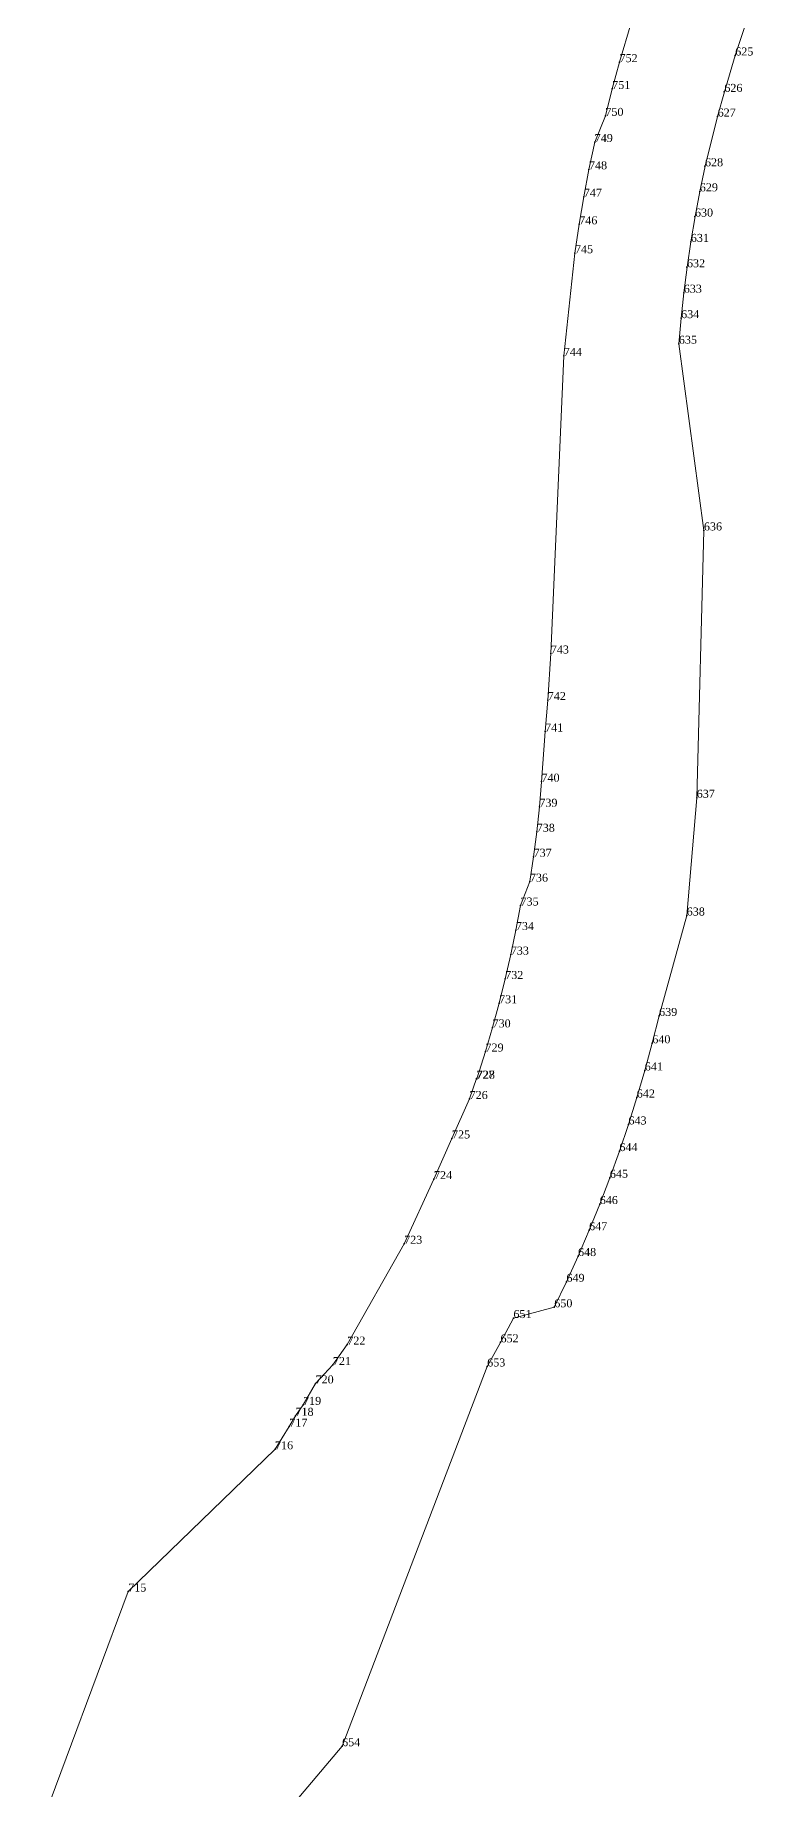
# Model space of a CAD drawing. Header units: metres. Extents: x 543554 to 549226, y 1840763 to 1844579.
# Drawn here: x 545077.1 to 545131, y 1844104.2 to 1844235.8 of the extents above; entities that cross this region are included whole.
import ezdxf

# ---------------------------------------------------------------- set-up
doc = ezdxf.new("R2010")
doc.units = ezdxf.units.M
doc.header["$MEASUREMENT"] = 0
for name, color, linetype, lineweight in [('Level 12', 7, 'Continuous', 0), ('Level 30', 7, 'Continuous', 0), ('Level 7', 7, 'Continuous', 0)]:
    doc.layers.add(name, color=color, linetype=linetype, lineweight=lineweight)
doc.styles.add('Style-Vntime', font='Vntime.shx')

# ---------------------------------------------------------------- blocks, each defined once
blk = doc.blocks.new('DDCT')
at = {"layer": 'Level 7', "color": 3, "linetype": 'Continuous', "lineweight": 30}
blk.add_point((0, 0), dxfattribs=at)
blk = doc.blocks.new('SHMIA_624')
at = {"layer": 'Level 12', "color": 2, "linetype": 'Continuous', "lineweight": 0, "style": 'Style-Vntime'}
blk.add_text('625', height=0.6, dxfattribs=at).set_placement((0, 0))
blk = doc.blocks.new('SHMIA_625')
at = {"layer": 'Level 12', "color": 2, "linetype": 'Continuous', "lineweight": 0, "style": 'Style-Vntime'}
blk.add_text('626', height=0.6, dxfattribs=at).set_placement((0, 0))
blk = doc.blocks.new('SHMIA_626')
at = {"layer": 'Level 12', "color": 2, "linetype": 'Continuous', "lineweight": 0, "style": 'Style-Vntime'}
blk.add_text('627', height=0.6, dxfattribs=at).set_placement((0, 0))
blk = doc.blocks.new('SHMIA_627')
at = {"layer": 'Level 12', "color": 2, "linetype": 'Continuous', "lineweight": 0, "style": 'Style-Vntime'}
blk.add_text('628', height=0.6, dxfattribs=at).set_placement((0, 0))
blk = doc.blocks.new('SHMIA_628')
at = {"layer": 'Level 12', "color": 2, "linetype": 'Continuous', "lineweight": 0, "style": 'Style-Vntime'}
blk.add_text('629', height=0.6, dxfattribs=at).set_placement((0, 0))
blk = doc.blocks.new('SHMIA_629')
at = {"layer": 'Level 12', "color": 2, "linetype": 'Continuous', "lineweight": 0, "style": 'Style-Vntime'}
blk.add_text('630', height=0.6, dxfattribs=at).set_placement((0, 0))
blk = doc.blocks.new('SHMIA_630')
at = {"layer": 'Level 12', "color": 2, "linetype": 'Continuous', "lineweight": 0, "style": 'Style-Vntime'}
blk.add_text('631', height=0.6, dxfattribs=at).set_placement((0, 0))
blk = doc.blocks.new('SHMIA_631')
at = {"layer": 'Level 12', "color": 2, "linetype": 'Continuous', "lineweight": 0, "style": 'Style-Vntime'}
blk.add_text('632', height=0.6, dxfattribs=at).set_placement((0, 0))
blk = doc.blocks.new('SHMIA_632')
at = {"layer": 'Level 12', "color": 2, "linetype": 'Continuous', "lineweight": 0, "style": 'Style-Vntime'}
blk.add_text('633', height=0.6, dxfattribs=at).set_placement((0, 0))
blk = doc.blocks.new('SHMIA_633')
at = {"layer": 'Level 12', "color": 2, "linetype": 'Continuous', "lineweight": 0, "style": 'Style-Vntime'}
blk.add_text('634', height=0.6, dxfattribs=at).set_placement((0, 0))
blk = doc.blocks.new('SHMIA_634')
at = {"layer": 'Level 12', "color": 2, "linetype": 'Continuous', "lineweight": 0, "style": 'Style-Vntime'}
blk.add_text('635', height=0.6, dxfattribs=at).set_placement((0, 0))
blk = doc.blocks.new('SHMIA_635')
at = {"layer": 'Level 12', "color": 2, "linetype": 'Continuous', "lineweight": 0, "style": 'Style-Vntime'}
blk.add_text('636', height=0.6, dxfattribs=at).set_placement((0, 0))
blk = doc.blocks.new('SHMIA_636')
at = {"layer": 'Level 12', "color": 2, "linetype": 'Continuous', "lineweight": 0, "style": 'Style-Vntime'}
blk.add_text('637', height=0.6, dxfattribs=at).set_placement((0, 0))
blk = doc.blocks.new('SHMIA_637')
at = {"layer": 'Level 12', "color": 2, "linetype": 'Continuous', "lineweight": 0, "style": 'Style-Vntime'}
blk.add_text('638', height=0.6, dxfattribs=at).set_placement((0, 0))
blk = doc.blocks.new('SHMIA_638')
at = {"layer": 'Level 12', "color": 2, "linetype": 'Continuous', "lineweight": 0, "style": 'Style-Vntime'}
blk.add_text('639', height=0.6, dxfattribs=at).set_placement((0, 0))
blk = doc.blocks.new('SHMIA_639')
at = {"layer": 'Level 12', "color": 2, "linetype": 'Continuous', "lineweight": 0, "style": 'Style-Vntime'}
blk.add_text('640', height=0.6, dxfattribs=at).set_placement((0, 0))
blk = doc.blocks.new('SHMIA_640')
at = {"layer": 'Level 12', "color": 2, "linetype": 'Continuous', "lineweight": 0, "style": 'Style-Vntime'}
blk.add_text('641', height=0.6, dxfattribs=at).set_placement((0, 0))
blk = doc.blocks.new('SHMIA_641')
at = {"layer": 'Level 12', "color": 2, "linetype": 'Continuous', "lineweight": 0, "style": 'Style-Vntime'}
blk.add_text('642', height=0.6, dxfattribs=at).set_placement((0, 0))
blk = doc.blocks.new('SHMIA_642')
at = {"layer": 'Level 12', "color": 2, "linetype": 'Continuous', "lineweight": 0, "style": 'Style-Vntime'}
blk.add_text('643', height=0.6, dxfattribs=at).set_placement((0, 0))
blk = doc.blocks.new('SHMIA_643')
at = {"layer": 'Level 12', "color": 2, "linetype": 'Continuous', "lineweight": 0, "style": 'Style-Vntime'}
blk.add_text('644', height=0.6, dxfattribs=at).set_placement((0, 0))
blk = doc.blocks.new('SHMIA_644')
at = {"layer": 'Level 12', "color": 2, "linetype": 'Continuous', "lineweight": 0, "style": 'Style-Vntime'}
blk.add_text('645', height=0.6, dxfattribs=at).set_placement((0, 0))
blk = doc.blocks.new('SHMIA_645')
at = {"layer": 'Level 12', "color": 2, "linetype": 'Continuous', "lineweight": 0, "style": 'Style-Vntime'}
blk.add_text('646', height=0.6, dxfattribs=at).set_placement((0, 0))
blk = doc.blocks.new('SHMIA_646')
at = {"layer": 'Level 12', "color": 2, "linetype": 'Continuous', "lineweight": 0, "style": 'Style-Vntime'}
blk.add_text('647', height=0.6, dxfattribs=at).set_placement((0, 0))
blk = doc.blocks.new('SHMIA_647')
at = {"layer": 'Level 12', "color": 2, "linetype": 'Continuous', "lineweight": 0, "style": 'Style-Vntime'}
blk.add_text('648', height=0.6, dxfattribs=at).set_placement((0, 0))
blk = doc.blocks.new('SHMIA_648')
at = {"layer": 'Level 12', "color": 2, "linetype": 'Continuous', "lineweight": 0, "style": 'Style-Vntime'}
blk.add_text('649', height=0.6, dxfattribs=at).set_placement((0, 0))
blk = doc.blocks.new('SHMIA_649')
at = {"layer": 'Level 12', "color": 2, "linetype": 'Continuous', "lineweight": 0, "style": 'Style-Vntime'}
blk.add_text('650', height=0.6, dxfattribs=at).set_placement((0, 0))
blk = doc.blocks.new('SHMIA_650')
at = {"layer": 'Level 12', "color": 2, "linetype": 'Continuous', "lineweight": 0, "style": 'Style-Vntime'}
blk.add_text('651', height=0.6, dxfattribs=at).set_placement((0, 0))
blk = doc.blocks.new('SHMIA_651')
at = {"layer": 'Level 12', "color": 2, "linetype": 'Continuous', "lineweight": 0, "style": 'Style-Vntime'}
blk.add_text('652', height=0.6, dxfattribs=at).set_placement((0, 0))
blk = doc.blocks.new('SHMIA_652')
at = {"layer": 'Level 12', "color": 2, "linetype": 'Continuous', "lineweight": 0, "style": 'Style-Vntime'}
blk.add_text('653', height=0.6, dxfattribs=at).set_placement((0, 0))
blk = doc.blocks.new('SHMIA_653')
at = {"layer": 'Level 12', "color": 2, "linetype": 'Continuous', "lineweight": 0, "style": 'Style-Vntime'}
blk.add_text('654', height=0.6, dxfattribs=at).set_placement((0, 0))
blk = doc.blocks.new('SHMIA_714')
at = {"layer": 'Level 12', "color": 2, "linetype": 'Continuous', "lineweight": 0, "style": 'Style-Vntime'}
blk.add_text('715', height=0.6, dxfattribs=at).set_placement((0, 0))
blk = doc.blocks.new('SHMIA_715')
at = {"layer": 'Level 12', "color": 2, "linetype": 'Continuous', "lineweight": 0, "style": 'Style-Vntime'}
blk.add_text('716', height=0.6, dxfattribs=at).set_placement((0, 0))
blk = doc.blocks.new('SHMIA_716')
at = {"layer": 'Level 12', "color": 2, "linetype": 'Continuous', "lineweight": 0, "style": 'Style-Vntime'}
blk.add_text('717', height=0.6, dxfattribs=at).set_placement((0, 0))
blk = doc.blocks.new('SHMIA_717')
at = {"layer": 'Level 12', "color": 2, "linetype": 'Continuous', "lineweight": 0, "style": 'Style-Vntime'}
blk.add_text('718', height=0.6, dxfattribs=at).set_placement((0, 0))
blk = doc.blocks.new('SHMIA_718')
at = {"layer": 'Level 12', "color": 2, "linetype": 'Continuous', "lineweight": 0, "style": 'Style-Vntime'}
blk.add_text('719', height=0.6, dxfattribs=at).set_placement((0, 0))
blk = doc.blocks.new('SHMIA_719')
at = {"layer": 'Level 12', "color": 2, "linetype": 'Continuous', "lineweight": 0, "style": 'Style-Vntime'}
blk.add_text('720', height=0.6, dxfattribs=at).set_placement((0, 0))
blk = doc.blocks.new('SHMIA_720')
at = {"layer": 'Level 12', "color": 2, "linetype": 'Continuous', "lineweight": 0, "style": 'Style-Vntime'}
blk.add_text('721', height=0.6, dxfattribs=at).set_placement((0, 0))
blk = doc.blocks.new('SHMIA_721')
at = {"layer": 'Level 12', "color": 2, "linetype": 'Continuous', "lineweight": 0, "style": 'Style-Vntime'}
blk.add_text('722', height=0.6, dxfattribs=at).set_placement((0, 0))
blk = doc.blocks.new('SHMIA_722')
at = {"layer": 'Level 12', "color": 2, "linetype": 'Continuous', "lineweight": 0, "style": 'Style-Vntime'}
blk.add_text('723', height=0.6, dxfattribs=at).set_placement((0, 0))
blk = doc.blocks.new('SHMIA_723')
at = {"layer": 'Level 12', "color": 2, "linetype": 'Continuous', "lineweight": 0, "style": 'Style-Vntime'}
blk.add_text('724', height=0.6, dxfattribs=at).set_placement((0, 0))
blk = doc.blocks.new('SHMIA_724')
at = {"layer": 'Level 12', "color": 2, "linetype": 'Continuous', "lineweight": 0, "style": 'Style-Vntime'}
blk.add_text('725', height=0.6, dxfattribs=at).set_placement((0, 0))
blk = doc.blocks.new('SHMIA_725')
at = {"layer": 'Level 12', "color": 2, "linetype": 'Continuous', "lineweight": 0, "style": 'Style-Vntime'}
blk.add_text('726', height=0.6, dxfattribs=at).set_placement((0, 0))
blk = doc.blocks.new('SHMIA_726')
at = {"layer": 'Level 12', "color": 2, "linetype": 'Continuous', "lineweight": 0, "style": 'Style-Vntime'}
blk.add_text('727', height=0.6, dxfattribs=at).set_placement((0, 0))
blk = doc.blocks.new('SHMIA_727')
at = {"layer": 'Level 12', "color": 2, "linetype": 'Continuous', "lineweight": 0, "style": 'Style-Vntime'}
blk.add_text('728', height=0.6, dxfattribs=at).set_placement((0, 0))
blk = doc.blocks.new('SHMIA_728')
at = {"layer": 'Level 12', "color": 2, "linetype": 'Continuous', "lineweight": 0, "style": 'Style-Vntime'}
blk.add_text('729', height=0.6, dxfattribs=at).set_placement((0, 0))
blk = doc.blocks.new('SHMIA_729')
at = {"layer": 'Level 12', "color": 2, "linetype": 'Continuous', "lineweight": 0, "style": 'Style-Vntime'}
blk.add_text('730', height=0.6, dxfattribs=at).set_placement((0, 0))
blk = doc.blocks.new('SHMIA_730')
at = {"layer": 'Level 12', "color": 2, "linetype": 'Continuous', "lineweight": 0, "style": 'Style-Vntime'}
blk.add_text('731', height=0.6, dxfattribs=at).set_placement((0, 0))
blk = doc.blocks.new('SHMIA_731')
at = {"layer": 'Level 12', "color": 2, "linetype": 'Continuous', "lineweight": 0, "style": 'Style-Vntime'}
blk.add_text('732', height=0.6, dxfattribs=at).set_placement((0, 0))
blk = doc.blocks.new('SHMIA_732')
at = {"layer": 'Level 12', "color": 2, "linetype": 'Continuous', "lineweight": 0, "style": 'Style-Vntime'}
blk.add_text('733', height=0.6, dxfattribs=at).set_placement((0, 0))
blk = doc.blocks.new('SHMIA_733')
at = {"layer": 'Level 12', "color": 2, "linetype": 'Continuous', "lineweight": 0, "style": 'Style-Vntime'}
blk.add_text('734', height=0.6, dxfattribs=at).set_placement((0, 0))
blk = doc.blocks.new('SHMIA_734')
at = {"layer": 'Level 12', "color": 2, "linetype": 'Continuous', "lineweight": 0, "style": 'Style-Vntime'}
blk.add_text('735', height=0.6, dxfattribs=at).set_placement((0, 0))
blk = doc.blocks.new('SHMIA_735')
at = {"layer": 'Level 12', "color": 2, "linetype": 'Continuous', "lineweight": 0, "style": 'Style-Vntime'}
blk.add_text('736', height=0.6, dxfattribs=at).set_placement((0, 0))
blk = doc.blocks.new('SHMIA_736')
at = {"layer": 'Level 12', "color": 2, "linetype": 'Continuous', "lineweight": 0, "style": 'Style-Vntime'}
blk.add_text('737', height=0.6, dxfattribs=at).set_placement((0, 0))
blk = doc.blocks.new('SHMIA_737')
at = {"layer": 'Level 12', "color": 2, "linetype": 'Continuous', "lineweight": 0, "style": 'Style-Vntime'}
blk.add_text('738', height=0.6, dxfattribs=at).set_placement((0, 0))
blk = doc.blocks.new('SHMIA_738')
at = {"layer": 'Level 12', "color": 2, "linetype": 'Continuous', "lineweight": 0, "style": 'Style-Vntime'}
blk.add_text('739', height=0.6, dxfattribs=at).set_placement((0, 0))
blk = doc.blocks.new('SHMIA_739')
at = {"layer": 'Level 12', "color": 2, "linetype": 'Continuous', "lineweight": 0, "style": 'Style-Vntime'}
blk.add_text('740', height=0.6, dxfattribs=at).set_placement((0, 0))
blk = doc.blocks.new('SHMIA_740')
at = {"layer": 'Level 12', "color": 2, "linetype": 'Continuous', "lineweight": 0, "style": 'Style-Vntime'}
blk.add_text('741', height=0.6, dxfattribs=at).set_placement((0, 0))
blk = doc.blocks.new('SHMIA_741')
at = {"layer": 'Level 12', "color": 2, "linetype": 'Continuous', "lineweight": 0, "style": 'Style-Vntime'}
blk.add_text('742', height=0.6, dxfattribs=at).set_placement((0, 0))
blk = doc.blocks.new('SHMIA_742')
at = {"layer": 'Level 12', "color": 2, "linetype": 'Continuous', "lineweight": 0, "style": 'Style-Vntime'}
blk.add_text('743', height=0.6, dxfattribs=at).set_placement((0, 0))
blk = doc.blocks.new('SHMIA_743')
at = {"layer": 'Level 12', "color": 2, "linetype": 'Continuous', "lineweight": 0, "style": 'Style-Vntime'}
blk.add_text('744', height=0.6, dxfattribs=at).set_placement((0, 0))
blk = doc.blocks.new('SHMIA_744')
at = {"layer": 'Level 12', "color": 2, "linetype": 'Continuous', "lineweight": 0, "style": 'Style-Vntime'}
blk.add_text('745', height=0.6, dxfattribs=at).set_placement((0, 0))
blk = doc.blocks.new('SHMIA_745')
at = {"layer": 'Level 12', "color": 2, "linetype": 'Continuous', "lineweight": 0, "style": 'Style-Vntime'}
blk.add_text('746', height=0.6, dxfattribs=at).set_placement((0, 0))
blk = doc.blocks.new('SHMIA_746')
at = {"layer": 'Level 12', "color": 2, "linetype": 'Continuous', "lineweight": 0, "style": 'Style-Vntime'}
blk.add_text('747', height=0.6, dxfattribs=at).set_placement((0, 0))
blk = doc.blocks.new('SHMIA_747')
at = {"layer": 'Level 12', "color": 2, "linetype": 'Continuous', "lineweight": 0, "style": 'Style-Vntime'}
blk.add_text('748', height=0.6, dxfattribs=at).set_placement((0, 0))
blk = doc.blocks.new('SHMIA_748')
at = {"layer": 'Level 12', "color": 2, "linetype": 'Continuous', "lineweight": 0, "style": 'Style-Vntime'}
blk.add_text('749', height=0.6, dxfattribs=at).set_placement((0, 0))
blk = doc.blocks.new('SHMIA_749')
at = {"layer": 'Level 12', "color": 2, "linetype": 'Continuous', "lineweight": 0, "style": 'Style-Vntime'}
blk.add_text('750', height=0.6, dxfattribs=at).set_placement((0, 0))
blk = doc.blocks.new('SHMIA_750')
at = {"layer": 'Level 12', "color": 2, "linetype": 'Continuous', "lineweight": 0, "style": 'Style-Vntime'}
blk.add_text('751', height=0.6, dxfattribs=at).set_placement((0, 0))
blk = doc.blocks.new('SHMIA_751')
at = {"layer": 'Level 12', "color": 2, "linetype": 'Continuous', "lineweight": 0, "style": 'Style-Vntime'}
blk.add_text('752', height=0.6, dxfattribs=at).set_placement((0, 0))

msp = doc.modelspace()

# ---------------------------------------------------------------- linework, layer by layer
at = {"layer": 'Level 30', "color": 2, "linetype": 'Continuous', "lineweight": 0, "flags": 128}
for points in [[(545087.6759, 1844092.7047), (545100.1459, 1844107.4768), (545111.0316, 1844135.9562), (545112.033, 1844137.7655), (545112.9981, 1844139.5945), (545116.0552, 1844140.3996), (545116.9667, 1844142.3085), (545117.8399, 1844144.2353), (545118.6744, 1844146.1791), (545119.4698, 1844148.1393), (545120.2258, 1844150.1149), (545120.9422, 1844152.1053), (545121.6187, 1844154.1096), (545122.2549, 1844156.127), (545122.8507, 1844158.1568), (545123.4058, 1844160.198), (545123.9199, 1844162.25), (545125.9902, 1844169.7823), (545126.7427, 1844178.6123), (545127.2751, 1844198.6572), (545125.4029, 1844212.6636), (545125.5686, 1844214.5794), (545125.7726, 1844216.4915), (545126.0148, 1844218.3991), (545126.2951, 1844220.3016), (545126.6133, 1844222.198), (545126.9695, 1844224.0877), (545127.3633, 1844225.9699), (545128.3066, 1844229.6975), (545128.8124, 1844231.5518), (545129.629, 1844234.2777), (545130.5507, 1844237.049)], [(545077.128, 1844100.3346), (545084.1083, 1844119.0778), (545095.1249, 1844129.7479), (545096.1883, 1844131.4471), (545096.6512, 1844132.2558), (545097.2191, 1844133.0806), (545098.1639, 1844134.6935), (545099.4579, 1844136.0739), (545100.5399, 1844137.6017), (545104.8041, 1844145.1562), (545107.0376, 1844150.0081), (545108.3901, 1844153.061), (545109.7071, 1844156.0227), (545110.2235, 1844157.5458), (545110.2512, 1844157.5367), (545110.9, 1844159.5836), (545111.4289, 1844161.3856), (545111.9216, 1844163.1977), (545112.3781, 1844165.0194), (545112.798, 1844166.8499), (545113.1812, 1844168.6883), (545113.5276, 1844170.5341), (545114.2344, 1844172.3241), (545114.5078, 1844174.1903), (545114.7439, 1844176.0615), (545114.9425, 1844177.937), (545115.1036, 1844179.8162), (545115.3699, 1844183.5802), (545115.567, 1844185.937), (545115.8037, 1844189.4348), (545116.7739, 1844211.7474), (545117.6082, 1844219.4464), (545117.9285, 1844221.6198), (545118.2747, 1844223.6833), (545118.6622, 1844225.7395), (545119.0908, 1844227.7875), (545119.8884, 1844229.7475), (545120.3969, 1844231.7701), (545120.9457, 1844233.7822), (545121.8318, 1844236.7401)]]:
    msp.add_lwpolyline(points, dxfattribs=at)

# ---------------------------------------------------------------- block references
at = {"layer": 'Level 12', "color": 2, "linetype": 'Continuous', "lineweight": 0}
for name, p in [('SHMIA_751', (545120.95, 1844233.78)), ('SHMIA_624', (545129.63, 1844234.28)), ('SHMIA_750', (545120.4, 1844231.77)), ('SHMIA_625', (545128.81, 1844231.55)), ('SHMIA_749', (545119.89, 1844229.75)), ('SHMIA_626', (545128.31, 1844229.7)), ('SHMIA_748', (545119.09, 1844227.79)), ('SHMIA_747', (545118.66, 1844225.74)), ('SHMIA_627', (545127.36, 1844225.97)), ('SHMIA_746', (545118.27, 1844223.68)), ('SHMIA_628', (545126.97, 1844224.09)), ('SHMIA_629', (545126.61, 1844222.2)), ('SHMIA_745', (545117.93, 1844221.62)), ('SHMIA_744', (545117.61, 1844219.45)), ('SHMIA_630', (545126.3, 1844220.3)), ('SHMIA_631', (545126.01, 1844218.4)), ('SHMIA_632', (545125.77, 1844216.49)), ('SHMIA_633', (545125.57, 1844214.58)), ('SHMIA_634', (545125.4, 1844212.66)), ('SHMIA_743', (545116.77, 1844211.75)), ('SHMIA_635', (545127.28, 1844198.66)), ('SHMIA_742', (545115.8, 1844189.43)), ('SHMIA_741', (545115.57, 1844185.94)), ('SHMIA_740', (545115.37, 1844183.58)), ('SHMIA_739', (545115.1, 1844179.82)), ('SHMIA_636', (545126.74, 1844178.61)), ('SHMIA_738', (545114.94, 1844177.94)), ('SHMIA_737', (545114.74, 1844176.06)), ('SHMIA_736', (545114.51, 1844174.19)), ('SHMIA_735', (545114.23, 1844172.32)), ('SHMIA_734', (545113.53, 1844170.53)), ('SHMIA_637', (545125.99, 1844169.78)), ('SHMIA_733', (545113.18, 1844168.69)), ('SHMIA_732', (545112.8, 1844166.85)), ('SHMIA_731', (545112.38, 1844165.02)), ('SHMIA_730', (545111.92, 1844163.2)), ('SHMIA_729', (545111.43, 1844161.39)), ('SHMIA_638', (545123.92, 1844162.25)), ('SHMIA_639', (545123.41, 1844160.2)), ('SHMIA_728', (545110.9, 1844159.58)), ('SHMIA_726', (545110.22, 1844157.55)), ('SHMIA_727', (545110.25, 1844157.54)), ('SHMIA_640', (545122.85, 1844158.16)), ('SHMIA_725', (545109.71, 1844156.02)), ('SHMIA_641', (545122.25, 1844156.13)), ('SHMIA_642', (545121.62, 1844154.11)), ('SHMIA_724', (545108.39, 1844153.06)), ('SHMIA_643', (545120.94, 1844152.11)), ('SHMIA_723', (545107.04, 1844150.01)), ('SHMIA_644', (545120.23, 1844150.11)), ('SHMIA_645', (545119.47, 1844148.14)), ('SHMIA_646', (545118.67, 1844146.18)), ('SHMIA_722', (545104.8, 1844145.16)), ('SHMIA_647', (545117.84, 1844144.24)), ('SHMIA_648', (545116.97, 1844142.31)), ('SHMIA_649', (545116.06, 1844140.4)), ('SHMIA_650', (545113, 1844139.59)), ('SHMIA_721', (545100.54, 1844137.6)), ('SHMIA_651', (545112.03, 1844137.77)), ('SHMIA_720', (545099.46, 1844136.07)), ('SHMIA_652', (545111.03, 1844135.96)), ('SHMIA_719', (545098.16, 1844134.69)), ('SHMIA_717', (545096.65, 1844132.26)), ('SHMIA_718', (545097.22, 1844133.08)), ('SHMIA_716', (545096.19, 1844131.45)), ('SHMIA_715', (545095.12, 1844129.75)), ('SHMIA_714', (545084.11, 1844119.08)), ('SHMIA_653', (545100.15, 1844107.48))]:
    msp.add_blockref(name, p, dxfattribs=at)
at = {"layer": 'Level 7', "color": 3, "linetype": 'Continuous', "lineweight": 30}
for p in [(545129.63, 1844234.28), (545120.95, 1844233.78), (545120.4, 1844231.77), (545128.81, 1844231.55), (545119.89, 1844229.75), (545128.31, 1844229.7), (545119.09, 1844227.79), (545118.66, 1844225.74), (545127.36, 1844225.97), (545118.27, 1844223.68), (545126.97, 1844224.09), (545117.93, 1844221.62), (545126.61, 1844222.2), (545126.3, 1844220.3), (545117.61, 1844219.45), (545126.01, 1844218.4), (545125.77, 1844216.49), (545125.57, 1844214.58), (545125.4, 1844212.66), (545116.77, 1844211.75), (545127.28, 1844198.66), (545115.8, 1844189.43), (545115.57, 1844185.94), (545115.37, 1844183.58), (545115.1, 1844179.82), (545114.94, 1844177.94), (545126.74, 1844178.61), (545114.74, 1844176.06), (545114.51, 1844174.19), (545114.23, 1844172.32), (545113.53, 1844170.53), (545125.99, 1844169.78), (545113.18, 1844168.69), (545112.8, 1844166.85), (545112.38, 1844165.02), (545111.92, 1844163.2), (545123.92, 1844162.25), (545111.43, 1844161.39), (545110.9, 1844159.58), (545123.41, 1844160.2), (545122.85, 1844158.16), (545110.22, 1844157.55), (545110.25, 1844157.54), (545109.71, 1844156.02), (545122.25, 1844156.13), (545121.62, 1844154.11), (545108.39, 1844153.06), (545120.94, 1844152.11), (545107.04, 1844150.01), (545120.23, 1844150.11), (545119.47, 1844148.14), (545118.67, 1844146.18), (545104.8, 1844145.16), (545117.84, 1844144.24), (545116.97, 1844142.31), (545113, 1844139.59), (545116.06, 1844140.4), (545100.54, 1844137.6), (545112.03, 1844137.77), (545099.46, 1844136.07), (545111.03, 1844135.96), (545098.16, 1844134.69), (545097.22, 1844133.08), (545096.65, 1844132.26), (545096.19, 1844131.45), (545095.12, 1844129.75), (545084.11, 1844119.08), (545100.15, 1844107.48)]:
    msp.add_blockref('DDCT', p, dxfattribs=at)

doc.saveas('drawing.dxf')
